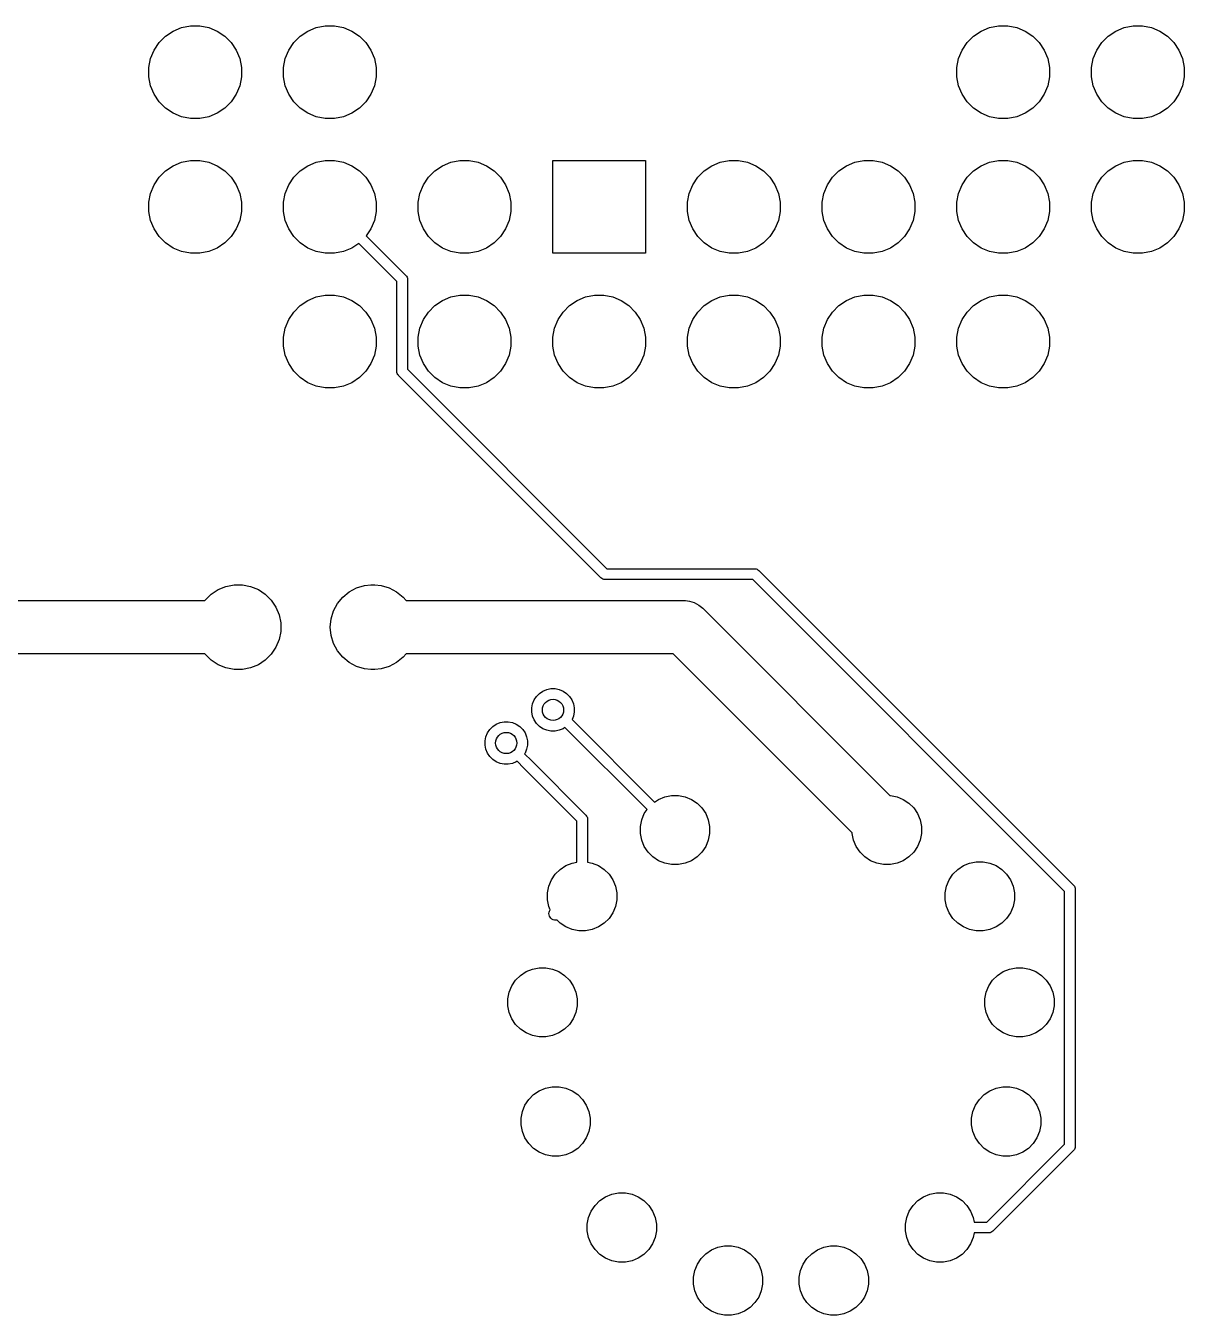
# Model space of a CAD drawing. Extents: x 69 to 174, y -100 to -50.
# Drawn here: x 152.13 to 173.98, y -100.4 to -76.09 of the extents above; entities that cross this region are included whole.
import ezdxf

# ---------------------------------------------------------------- set-up
doc = ezdxf.new("R2010")
doc.units = 0
doc.layers.add('BLACK', color=7, linetype='CONTINUOUS')

msp = doc.modelspace()

# ---------------------------------------------------------------- linework, layer by layer
at = {"layer": 'BLACK', "linetype": 'CONTINUOUS'}
for p, q in [((155.066, -76.1206), (155.235, -76.087)), ((155.235, -76.087), (155.407, -76.087)), ((155.407, -76.087), (155.576, -76.1206)), ((157.606, -76.1206), (157.775, -76.087)), ((157.775, -76.087), (157.947, -76.087)), ((157.947, -76.087), (158.116, -76.1206)), ((170.306, -76.1206), (170.475, -76.087)), ((170.475, -76.087), (170.647, -76.087)), ((170.647, -76.087), (170.816, -76.1206)), ((172.846, -76.1206), (173.015, -76.087)), ((173.015, -76.087), (173.187, -76.087)), ((173.187, -76.087), (173.356, -76.1206)), ((154.641, -76.4042), (154.763, -76.2823)), ((154.763, -76.2823), (154.907, -76.1866)), ((154.907, -76.1866), (155.066, -76.1206)), ((155.576, -76.1206), (155.735, -76.1866)), ((155.735, -76.1866), (155.879, -76.2823)), ((155.879, -76.2823), (156.001, -76.4042)), ((157.181, -76.4042), (157.303, -76.2823)), ((157.303, -76.2823), (157.447, -76.1866)), ((157.447, -76.1866), (157.606, -76.1206)), ((158.116, -76.1206), (158.275, -76.1866)), ((158.275, -76.1866), (158.419, -76.2823)), ((158.419, -76.2823), (158.541, -76.4042)), ((169.881, -76.4042), (170.003, -76.2823)), ((170.003, -76.2823), (170.147, -76.1866)), ((170.147, -76.1866), (170.306, -76.1206)), ((170.816, -76.1206), (170.975, -76.1866)), ((170.975, -76.1866), (171.119, -76.2823)), ((171.119, -76.2823), (171.241, -76.4042)), ((172.421, -76.4042), (172.543, -76.2823)), ((172.543, -76.2823), (172.687, -76.1866)), ((172.687, -76.1866), (172.846, -76.1206)), ((173.356, -76.1206), (173.515, -76.1866)), ((173.515, -76.1866), (173.659, -76.2823)), ((173.659, -76.2823), (173.781, -76.4042)), ((154.48, -76.7068), (154.546, -76.5475)), ((154.546, -76.5475), (154.641, -76.4042)), ((156.001, -76.4042), (156.096, -76.5475)), ((156.096, -76.5475), (156.162, -76.7068)), ((157.02, -76.7068), (157.086, -76.5475)), ((157.086, -76.5475), (157.181, -76.4042)), ((158.541, -76.4042), (158.636, -76.5475)), ((158.636, -76.5475), (158.702, -76.7068)), ((169.72, -76.7068), (169.786, -76.5475)), ((169.786, -76.5475), (169.881, -76.4042)), ((171.241, -76.4042), (171.336, -76.5475)), ((171.336, -76.5475), (171.402, -76.7068)), ((172.26, -76.7068), (172.326, -76.5475)), ((172.326, -76.5475), (172.421, -76.4042)), ((173.781, -76.4042), (173.876, -76.5475)), ((173.876, -76.5475), (173.942, -76.7068)), ((154.446, -76.8758), (154.48, -76.7068)), ((156.162, -76.7068), (156.196, -76.8758)), ((156.986, -76.8758), (157.02, -76.7068)), ((158.702, -76.7068), (158.736, -76.8758)), ((169.686, -76.8758), (169.72, -76.7068)), ((171.402, -76.7068), (171.436, -76.8758)), ((172.226, -76.8758), (172.26, -76.7068)), ((173.942, -76.7068), (173.976, -76.8758)), ((154.446, -77.0482), (154.446, -76.8758)), ((154.48, -77.2172), (154.446, -77.0482)), ((156.196, -77.0482), (156.162, -77.2172)), ((156.196, -76.8758), (156.196, -77.0482)), ((156.986, -77.0482), (156.986, -76.8758)), ((157.02, -77.2172), (156.986, -77.0482)), ((158.736, -77.0482), (158.702, -77.2172)), ((158.736, -76.8758), (158.736, -77.0482)), ((169.686, -77.0482), (169.686, -76.8758)), ((169.72, -77.2172), (169.686, -77.0482)), ((171.436, -77.0482), (171.402, -77.2172)), ((171.436, -76.8758), (171.436, -77.0482)), ((172.226, -77.0482), (172.226, -76.8758)), ((172.26, -77.2172), (172.226, -77.0482)), ((173.976, -77.0482), (173.942, -77.2172)), ((173.976, -76.8758), (173.976, -77.0482)), ((154.546, -77.3765), (154.48, -77.2172)), ((156.162, -77.2172), (156.096, -77.3765)), ((157.086, -77.3765), (157.02, -77.2172)), ((158.702, -77.2172), (158.636, -77.3765)), ((169.786, -77.3765), (169.72, -77.2172)), ((171.402, -77.2172), (171.336, -77.3765)), ((172.326, -77.3765), (172.26, -77.2172)), ((173.942, -77.2172), (173.876, -77.3765)), ((154.641, -77.5198), (154.546, -77.3765)), ((154.763, -77.6417), (154.641, -77.5198)), ((156.001, -77.5198), (155.879, -77.6417)), ((156.096, -77.3765), (156.001, -77.5198)), ((157.181, -77.5198), (157.086, -77.3765)), ((157.303, -77.6417), (157.181, -77.5198)), ((158.541, -77.5198), (158.419, -77.6417)), ((158.636, -77.3765), (158.541, -77.5198)), ((169.881, -77.5198), (169.786, -77.3765)), ((170.003, -77.6417), (169.881, -77.5198)), ((171.241, -77.5198), (171.119, -77.6417)), ((171.336, -77.3765), (171.241, -77.5198)), ((172.421, -77.5198), (172.326, -77.3765)), ((172.543, -77.6417), (172.421, -77.5198)), ((173.781, -77.5198), (173.659, -77.6417)), ((173.876, -77.3765), (173.781, -77.5198)), ((154.907, -77.7374), (154.763, -77.6417)), ((155.066, -77.8034), (154.907, -77.7374)), ((155.235, -77.837), (155.066, -77.8034)), ((155.576, -77.8034), (155.407, -77.837)), ((155.735, -77.7374), (155.576, -77.8034)), ((155.879, -77.6417), (155.735, -77.7374)), ((157.447, -77.7374), (157.303, -77.6417)), ((157.606, -77.8034), (157.447, -77.7374)), ((157.775, -77.837), (157.606, -77.8034)), ((158.116, -77.8034), (157.947, -77.837)), ((158.275, -77.7374), (158.116, -77.8034)), ((158.419, -77.6417), (158.275, -77.7374)), ((170.147, -77.7374), (170.003, -77.6417)), ((170.306, -77.8034), (170.147, -77.7374)), ((170.475, -77.837), (170.306, -77.8034)), ((170.816, -77.8034), (170.647, -77.837)), ((170.975, -77.7374), (170.816, -77.8034)), ((171.119, -77.6417), (170.975, -77.7374)), ((172.687, -77.7374), (172.543, -77.6417)), ((172.846, -77.8034), (172.687, -77.7374)), ((173.015, -77.837), (172.846, -77.8034)), ((173.356, -77.8034), (173.187, -77.837)), ((173.515, -77.7374), (173.356, -77.8034)), ((173.659, -77.6417), (173.515, -77.7374)), ((155.407, -77.837), (155.235, -77.837)), ((157.947, -77.837), (157.775, -77.837)), ((170.647, -77.837), (170.475, -77.837)), ((173.187, -77.837), (173.015, -77.837)), ((154.763, -78.8223), (154.907, -78.7266)), ((154.907, -78.7266), (155.066, -78.6606)), ((155.066, -78.6606), (155.235, -78.627)), ((155.235, -78.627), (155.407, -78.627)), ((155.407, -78.627), (155.576, -78.6606)), ((155.576, -78.6606), (155.735, -78.7266)), ((155.735, -78.7266), (155.879, -78.8223)), ((157.303, -78.8223), (157.447, -78.7266)), ((157.447, -78.7266), (157.606, -78.6606)), ((157.606, -78.6606), (157.775, -78.627)), ((157.775, -78.627), (157.947, -78.627)), ((157.947, -78.627), (158.116, -78.6606)), ((158.116, -78.6606), (158.275, -78.7266)), ((158.275, -78.7266), (158.419, -78.8223)), ((159.843, -78.8223), (159.987, -78.7266)), ((159.987, -78.7266), (160.146, -78.6606)), ((160.146, -78.6606), (160.315, -78.627)), ((160.315, -78.627), (160.487, -78.627)), ((160.487, -78.627), (160.656, -78.6606)), ((160.656, -78.6606), (160.815, -78.7266)), ((160.815, -78.7266), (160.959, -78.8223)), ((162.066, -80.377), (162.066, -78.627)), ((162.066, -78.627), (163.816, -78.627)), ((163.816, -78.627), (163.816, -80.377)), ((164.923, -78.8223), (165.067, -78.7266)), ((165.067, -78.7266), (165.226, -78.6606)), ((165.226, -78.6606), (165.395, -78.627)), ((165.395, -78.627), (165.567, -78.627)), ((165.567, -78.627), (165.736, -78.6606)), ((165.736, -78.6606), (165.895, -78.7266)), ((165.895, -78.7266), (166.039, -78.8223)), ((167.463, -78.8223), (167.607, -78.7266)), ((167.607, -78.7266), (167.766, -78.6606)), ((167.766, -78.6606), (167.935, -78.627)), ((167.935, -78.627), (168.107, -78.627)), ((168.107, -78.627), (168.276, -78.6606)), ((168.276, -78.6606), (168.435, -78.7266)), ((168.435, -78.7266), (168.579, -78.8223)), ((170.003, -78.8223), (170.147, -78.7266)), ((170.147, -78.7266), (170.306, -78.6606)), ((170.306, -78.6606), (170.475, -78.627)), ((170.475, -78.627), (170.647, -78.627)), ((170.647, -78.627), (170.816, -78.6606)), ((170.816, -78.6606), (170.975, -78.7266)), ((170.975, -78.7266), (171.119, -78.8223)), ((172.543, -78.8223), (172.687, -78.7266)), ((172.687, -78.7266), (172.846, -78.6606)), ((172.846, -78.6606), (173.015, -78.627)), ((173.015, -78.627), (173.187, -78.627)), ((173.187, -78.627), (173.356, -78.6606)), ((173.356, -78.6606), (173.515, -78.7266)), ((173.515, -78.7266), (173.659, -78.8223)), ((154.546, -79.0875), (154.641, -78.9442)), ((154.641, -78.9442), (154.763, -78.8223)), ((155.879, -78.8223), (156.001, -78.9442)), ((156.001, -78.9442), (156.096, -79.0875)), ((157.086, -79.0875), (157.181, -78.9442)), ((157.181, -78.9442), (157.303, -78.8223)), ((158.419, -78.8223), (158.541, -78.9442)), ((158.541, -78.9442), (158.636, -79.0875)), ((159.626, -79.0875), (159.721, -78.9442)), ((159.721, -78.9442), (159.843, -78.8223)), ((160.959, -78.8223), (161.081, -78.9442)), ((161.081, -78.9442), (161.176, -79.0875)), ((164.706, -79.0875), (164.801, -78.9442)), ((164.801, -78.9442), (164.923, -78.8223)), ((166.039, -78.8223), (166.161, -78.9442)), ((166.161, -78.9442), (166.256, -79.0875)), ((167.246, -79.0875), (167.341, -78.9442)), ((167.341, -78.9442), (167.463, -78.8223)), ((168.579, -78.8223), (168.701, -78.9442)), ((168.701, -78.9442), (168.796, -79.0875)), ((169.786, -79.0875), (169.881, -78.9442)), ((169.881, -78.9442), (170.003, -78.8223)), ((171.119, -78.8223), (171.241, -78.9442)), ((171.241, -78.9442), (171.336, -79.0875)), ((172.326, -79.0875), (172.421, -78.9442)), ((172.421, -78.9442), (172.543, -78.8223)), ((173.659, -78.8223), (173.781, -78.9442)), ((173.781, -78.9442), (173.876, -79.0875)), ((154.446, -79.4158), (154.48, -79.2468)), ((154.48, -79.2468), (154.546, -79.0875)), ((156.096, -79.0875), (156.162, -79.2468)), ((156.162, -79.2468), (156.196, -79.4158)), ((156.986, -79.4158), (157.02, -79.2468)), ((157.02, -79.2468), (157.086, -79.0875)), ((158.636, -79.0875), (158.702, -79.2468)), ((158.702, -79.2468), (158.736, -79.4158)), ((159.526, -79.4158), (159.56, -79.2468)), ((159.56, -79.2468), (159.626, -79.0875)), ((161.176, -79.0875), (161.242, -79.2468)), ((161.242, -79.2468), (161.276, -79.4158)), ((164.606, -79.4158), (164.64, -79.2468)), ((164.64, -79.2468), (164.706, -79.0875)), ((166.256, -79.0875), (166.322, -79.2468)), ((166.322, -79.2468), (166.356, -79.4158)), ((167.146, -79.4158), (167.18, -79.2468)), ((167.18, -79.2468), (167.246, -79.0875)), ((168.796, -79.0875), (168.862, -79.2468)), ((168.862, -79.2468), (168.896, -79.4158)), ((169.686, -79.4158), (169.72, -79.2468)), ((169.72, -79.2468), (169.786, -79.0875)), ((171.336, -79.0875), (171.402, -79.2468)), ((171.402, -79.2468), (171.436, -79.4158)), ((172.226, -79.4158), (172.26, -79.2468)), ((172.26, -79.2468), (172.326, -79.0875)), ((173.876, -79.0875), (173.942, -79.2468)), ((173.942, -79.2468), (173.976, -79.4158)), ((154.446, -79.5882), (154.446, -79.4158)), ((156.196, -79.4158), (156.196, -79.5882)), ((156.986, -79.5882), (156.986, -79.4158)), ((158.736, -79.4158), (158.736, -79.5882)), ((159.526, -79.5882), (159.526, -79.4158)), ((161.276, -79.4158), (161.276, -79.5882)), ((164.606, -79.5882), (164.606, -79.4158)), ((166.356, -79.4158), (166.356, -79.5882)), ((167.146, -79.5882), (167.146, -79.4158)), ((168.896, -79.4158), (168.896, -79.5882)), ((169.686, -79.5882), (169.686, -79.4158)), ((171.436, -79.4158), (171.436, -79.5882)), ((172.226, -79.5882), (172.226, -79.4158)), ((173.976, -79.4158), (173.976, -79.5882)), ((154.48, -79.7572), (154.446, -79.5882)), ((156.196, -79.5882), (156.162, -79.7572)), ((157.02, -79.7572), (156.986, -79.5882)), ((158.736, -79.5882), (158.702, -79.7572)), ((159.56, -79.7572), (159.526, -79.5882)), ((161.276, -79.5882), (161.242, -79.7572)), ((164.64, -79.7572), (164.606, -79.5882)), ((166.356, -79.5882), (166.322, -79.7572)), ((167.18, -79.7572), (167.146, -79.5882)), ((168.896, -79.5882), (168.862, -79.7572)), ((169.72, -79.7572), (169.686, -79.5882)), ((171.436, -79.5882), (171.402, -79.7572)), ((172.26, -79.7572), (172.226, -79.5882)), ((173.976, -79.5882), (173.942, -79.7572)), ((154.546, -79.9165), (154.48, -79.7572)), ((154.641, -80.0598), (154.546, -79.9165)), ((156.096, -79.9165), (156.001, -80.0598)), ((156.162, -79.7572), (156.096, -79.9165)), ((157.086, -79.9165), (157.02, -79.7572)), ((157.181, -80.0598), (157.086, -79.9165)), ((158.636, -79.9165), (158.548, -80.0481)), ((158.702, -79.7572), (158.636, -79.9165)), ((159.626, -79.9165), (159.56, -79.7572)), ((159.721, -80.0598), (159.626, -79.9165)), ((161.176, -79.9165), (161.081, -80.0598)), ((161.242, -79.7572), (161.176, -79.9165)), ((164.706, -79.9165), (164.64, -79.7572)), ((164.801, -80.0598), (164.706, -79.9165)), ((166.256, -79.9165), (166.161, -80.0598)), ((166.322, -79.7572), (166.256, -79.9165)), ((167.246, -79.9165), (167.18, -79.7572)), ((167.341, -80.0598), (167.246, -79.9165)), ((168.796, -79.9165), (168.701, -80.0598)), ((168.862, -79.7572), (168.796, -79.9165)), ((169.786, -79.9165), (169.72, -79.7572)), ((169.881, -80.0598), (169.786, -79.9165)), ((171.336, -79.9165), (171.241, -80.0598)), ((171.402, -79.7572), (171.336, -79.9165)), ((172.326, -79.9165), (172.26, -79.7572)), ((172.421, -80.0598), (172.326, -79.9165)), ((173.876, -79.9165), (173.781, -80.0598)), ((173.942, -79.7572), (173.876, -79.9165)), ((154.763, -80.1817), (154.641, -80.0598)), ((154.907, -80.2774), (154.763, -80.1817)), ((155.879, -80.1817), (155.735, -80.2774)), ((156.001, -80.0598), (155.879, -80.1817)), ((157.303, -80.1817), (157.181, -80.0598)), ((157.447, -80.2774), (157.303, -80.1817)), ((158.407, -80.1895), (158.275, -80.2774)), ((159.126, -80.9084), (158.407, -80.1895)), ((158.548, -80.0481), (159.293, -80.7928)), ((159.843, -80.1817), (159.721, -80.0598)), ((159.987, -80.2774), (159.843, -80.1817)), ((160.959, -80.1817), (160.815, -80.2774)), ((161.081, -80.0598), (160.959, -80.1817)), ((164.923, -80.1817), (164.801, -80.0598)), ((165.067, -80.2774), (164.923, -80.1817)), ((166.039, -80.1817), (165.895, -80.2774)), ((166.161, -80.0598), (166.039, -80.1817)), ((167.463, -80.1817), (167.341, -80.0598)), ((167.607, -80.2774), (167.463, -80.1817)), ((168.579, -80.1817), (168.435, -80.2774)), ((168.701, -80.0598), (168.579, -80.1817)), ((170.003, -80.1817), (169.881, -80.0598)), ((170.147, -80.2774), (170.003, -80.1817)), ((171.119, -80.1817), (170.975, -80.2774)), ((171.241, -80.0598), (171.119, -80.1817)), ((172.543, -80.1817), (172.421, -80.0598)), ((172.687, -80.2774), (172.543, -80.1817)), ((173.659, -80.1817), (173.515, -80.2774)), ((173.781, -80.0598), (173.659, -80.1817)), ((155.066, -80.3434), (154.907, -80.2774)), ((155.235, -80.377), (155.066, -80.3434)), ((155.407, -80.377), (155.235, -80.377)), ((155.576, -80.3434), (155.407, -80.377)), ((155.735, -80.2774), (155.576, -80.3434)), ((157.606, -80.3434), (157.447, -80.2774)), ((157.775, -80.377), (157.606, -80.3434)), ((157.947, -80.377), (157.775, -80.377)), ((158.116, -80.3434), (157.947, -80.377)), ((158.275, -80.2774), (158.116, -80.3434)), ((160.146, -80.3434), (159.987, -80.2774)), ((160.315, -80.377), (160.146, -80.3434)), ((160.487, -80.377), (160.315, -80.377)), ((160.656, -80.3434), (160.487, -80.377)), ((160.815, -80.2774), (160.656, -80.3434)), ((163.816, -80.377), (162.066, -80.377)), ((165.226, -80.3434), (165.067, -80.2774)), ((165.395, -80.377), (165.226, -80.3434)), ((165.567, -80.377), (165.395, -80.377)), ((165.736, -80.3434), (165.567, -80.377)), ((165.895, -80.2774), (165.736, -80.3434)), ((167.766, -80.3434), (167.607, -80.2774)), ((167.935, -80.377), (167.766, -80.3434)), ((168.107, -80.377), (167.935, -80.377)), ((168.276, -80.3434), (168.107, -80.377)), ((168.435, -80.2774), (168.276, -80.3434)), ((170.306, -80.3434), (170.147, -80.2774)), ((170.475, -80.377), (170.306, -80.3434)), ((170.647, -80.377), (170.475, -80.377)), ((170.816, -80.3434), (170.647, -80.377)), ((170.975, -80.2774), (170.816, -80.3434)), ((172.846, -80.3434), (172.687, -80.2774)), ((173.015, -80.377), (172.846, -80.3434)), ((173.187, -80.377), (173.015, -80.377)), ((173.356, -80.3434), (173.187, -80.377)), ((173.515, -80.2774), (173.356, -80.3434)), ((159.126, -82.6011), (159.126, -80.9084)), ((159.293, -80.7928), (159.297, -80.7959)), ((159.297, -80.7959), (159.31, -80.8112)), ((159.31, -80.8112), (159.319, -80.8285)), ((159.319, -80.8285), (159.325, -80.8474)), ((159.325, -80.8474), (159.326, -80.8621)), ((159.326, -80.8621), (159.326, -80.8621)), ((159.326, -80.8621), (159.326, -80.867)), ((159.326, -80.867), (159.326, -80.8719)), ((159.326, -80.8719), (159.326, -82.5646)), ((157.447, -81.2666), (157.606, -81.2006)), ((157.606, -81.2006), (157.775, -81.167)), ((157.775, -81.167), (157.947, -81.167)), ((157.947, -81.167), (158.116, -81.2006)), ((158.116, -81.2006), (158.275, -81.2666)), ((159.987, -81.2666), (160.146, -81.2006)), ((160.146, -81.2006), (160.315, -81.167)), ((160.315, -81.167), (160.487, -81.167)), ((160.487, -81.167), (160.656, -81.2006)), ((160.656, -81.2006), (160.815, -81.2666)), ((162.527, -81.2666), (162.686, -81.2006)), ((162.686, -81.2006), (162.855, -81.167)), ((162.855, -81.167), (163.027, -81.167)), ((163.027, -81.167), (163.196, -81.2006)), ((163.196, -81.2006), (163.355, -81.2666)), ((165.067, -81.2666), (165.226, -81.2006)), ((165.226, -81.2006), (165.395, -81.167)), ((165.395, -81.167), (165.567, -81.167)), ((165.567, -81.167), (165.736, -81.2006)), ((165.736, -81.2006), (165.895, -81.2666)), ((167.607, -81.2666), (167.766, -81.2006)), ((167.766, -81.2006), (167.935, -81.167)), ((167.935, -81.167), (168.107, -81.167)), ((168.107, -81.167), (168.276, -81.2006)), ((168.276, -81.2006), (168.435, -81.2666)), ((170.147, -81.2666), (170.306, -81.2006)), ((170.306, -81.2006), (170.475, -81.167)), ((170.475, -81.167), (170.647, -81.167)), ((170.647, -81.167), (170.816, -81.2006)), ((170.816, -81.2006), (170.975, -81.2666)), ((157.181, -81.4842), (157.303, -81.3623)), ((157.303, -81.3623), (157.447, -81.2666)), ((158.275, -81.2666), (158.419, -81.3623)), ((158.419, -81.3623), (158.541, -81.4842)), ((159.721, -81.4842), (159.843, -81.3623)), ((159.843, -81.3623), (159.987, -81.2666)), ((160.815, -81.2666), (160.959, -81.3623)), ((160.959, -81.3623), (161.081, -81.4842)), ((162.261, -81.4842), (162.383, -81.3623)), ((162.383, -81.3623), (162.527, -81.2666)), ((163.355, -81.2666), (163.499, -81.3623)), ((163.499, -81.3623), (163.621, -81.4842)), ((164.801, -81.4842), (164.923, -81.3623)), ((164.923, -81.3623), (165.067, -81.2666)), ((165.895, -81.2666), (166.039, -81.3623)), ((166.039, -81.3623), (166.161, -81.4842)), ((167.341, -81.4842), (167.463, -81.3623)), ((167.463, -81.3623), (167.607, -81.2666)), ((168.435, -81.2666), (168.579, -81.3623)), ((168.579, -81.3623), (168.701, -81.4842)), ((169.881, -81.4842), (170.003, -81.3623)), ((170.003, -81.3623), (170.147, -81.2666)), ((170.975, -81.2666), (171.119, -81.3623)), ((171.119, -81.3623), (171.241, -81.4842)), ((157.02, -81.7868), (157.086, -81.6275)), ((157.086, -81.6275), (157.181, -81.4842)), ((158.541, -81.4842), (158.636, -81.6275)), ((158.636, -81.6275), (158.702, -81.7868)), ((159.56, -81.7868), (159.626, -81.6275)), ((159.626, -81.6275), (159.721, -81.4842)), ((161.081, -81.4842), (161.176, -81.6275)), ((161.176, -81.6275), (161.242, -81.7868)), ((162.1, -81.7868), (162.166, -81.6275)), ((162.166, -81.6275), (162.261, -81.4842)), ((163.621, -81.4842), (163.716, -81.6275)), ((163.716, -81.6275), (163.782, -81.7868)), ((164.64, -81.7868), (164.706, -81.6275)), ((164.706, -81.6275), (164.801, -81.4842)), ((166.161, -81.4842), (166.256, -81.6275)), ((166.256, -81.6275), (166.322, -81.7868)), ((167.18, -81.7868), (167.246, -81.6275)), ((167.246, -81.6275), (167.341, -81.4842)), ((168.701, -81.4842), (168.796, -81.6275)), ((168.796, -81.6275), (168.862, -81.7868)), ((169.72, -81.7868), (169.786, -81.6275)), ((169.786, -81.6275), (169.881, -81.4842)), ((171.241, -81.4842), (171.336, -81.6275)), ((171.336, -81.6275), (171.402, -81.7868)), ((156.986, -81.9558), (157.02, -81.7868)), ((158.702, -81.7868), (158.736, -81.9558)), ((159.526, -81.9558), (159.56, -81.7868)), ((161.242, -81.7868), (161.276, -81.9558)), ((162.066, -81.9558), (162.1, -81.7868)), ((163.782, -81.7868), (163.816, -81.9558)), ((164.606, -81.9558), (164.64, -81.7868)), ((166.322, -81.7868), (166.356, -81.9558)), ((167.146, -81.9558), (167.18, -81.7868)), ((168.862, -81.7868), (168.896, -81.9558)), ((169.686, -81.9558), (169.72, -81.7868)), ((171.402, -81.7868), (171.436, -81.9558)), ((156.986, -82.1282), (156.986, -81.9558)), ((157.02, -82.2972), (156.986, -82.1282)), ((158.736, -82.1282), (158.702, -82.2972)), ((158.736, -81.9558), (158.736, -82.1282)), ((159.526, -82.1282), (159.526, -81.9558)), ((159.56, -82.2972), (159.526, -82.1282)), ((161.276, -82.1282), (161.242, -82.2972)), ((161.276, -81.9558), (161.276, -82.1282)), ((162.066, -82.1282), (162.066, -81.9558)), ((162.1, -82.2972), (162.066, -82.1282)), ((163.816, -82.1282), (163.782, -82.2972)), ((163.816, -81.9558), (163.816, -82.1282)), ((164.606, -82.1282), (164.606, -81.9558)), ((164.64, -82.2972), (164.606, -82.1282)), ((166.356, -82.1282), (166.322, -82.2972)), ((166.356, -81.9558), (166.356, -82.1282)), ((167.146, -82.1282), (167.146, -81.9558)), ((167.18, -82.2972), (167.146, -82.1282)), ((168.896, -82.1282), (168.862, -82.2972)), ((168.896, -81.9558), (168.896, -82.1282)), ((169.686, -82.1282), (169.686, -81.9558)), ((169.72, -82.2972), (169.686, -82.1282)), ((171.436, -82.1282), (171.402, -82.2972)), ((171.436, -81.9558), (171.436, -82.1282)), ((157.086, -82.4565), (157.02, -82.2972)), ((158.702, -82.2972), (158.636, -82.4565)), ((159.626, -82.4565), (159.56, -82.2972)), ((161.242, -82.2972), (161.176, -82.4565)), ((162.166, -82.4565), (162.1, -82.2972)), ((163.782, -82.2972), (163.716, -82.4565)), ((164.706, -82.4565), (164.64, -82.2972)), ((166.322, -82.2972), (166.256, -82.4565)), ((167.246, -82.4565), (167.18, -82.2972)), ((168.862, -82.2972), (168.796, -82.4565)), ((169.786, -82.4565), (169.72, -82.2972)), ((171.402, -82.2972), (171.336, -82.4565)), ((157.181, -82.5998), (157.086, -82.4565)), ((157.303, -82.7217), (157.181, -82.5998)), ((158.541, -82.5998), (158.419, -82.7217)), ((158.636, -82.4565), (158.541, -82.5998)), ((159.126, -82.606), (159.126, -82.6011)), ((159.127, -82.6256), (159.126, -82.606)), ((159.133, -82.6445), (159.127, -82.6256)), ((159.142, -82.6618), (159.133, -82.6445)), ((159.155, -82.6771), (159.142, -82.6618)), ((159.326, -82.5646), (163.088, -86.3268)), ((159.721, -82.5998), (159.626, -82.4565)), ((159.843, -82.7217), (159.721, -82.5998)), ((161.081, -82.5998), (160.959, -82.7217)), ((161.176, -82.4565), (161.081, -82.5998)), ((162.261, -82.5998), (162.166, -82.4565)), ((162.383, -82.7217), (162.261, -82.5998)), ((163.621, -82.5998), (163.499, -82.7217)), ((163.716, -82.4565), (163.621, -82.5998)), ((164.801, -82.5998), (164.706, -82.4565)), ((164.923, -82.7217), (164.801, -82.5998)), ((166.161, -82.5998), (166.039, -82.7217)), ((166.256, -82.4565), (166.161, -82.5998)), ((167.341, -82.5998), (167.246, -82.4565)), ((167.463, -82.7217), (167.341, -82.5998)), ((168.701, -82.5998), (168.579, -82.7217)), ((168.796, -82.4565), (168.701, -82.5998)), ((169.881, -82.5998), (169.786, -82.4565)), ((170.003, -82.7217), (169.881, -82.5998)), ((171.241, -82.5998), (171.119, -82.7217)), ((171.336, -82.4565), (171.241, -82.5998)), ((157.447, -82.8174), (157.303, -82.7217)), ((157.606, -82.8834), (157.447, -82.8174)), ((157.775, -82.917), (157.606, -82.8834)), ((158.116, -82.8834), (157.947, -82.917)), ((158.275, -82.8174), (158.116, -82.8834)), ((158.419, -82.7217), (158.275, -82.8174)), ((159.159, -82.6802), (159.155, -82.6771)), ((162.973, -86.494), (159.159, -82.6802)), ((159.987, -82.8174), (159.843, -82.7217)), ((160.146, -82.8834), (159.987, -82.8174)), ((160.315, -82.917), (160.146, -82.8834)), ((160.656, -82.8834), (160.487, -82.917)), ((160.815, -82.8174), (160.656, -82.8834)), ((160.959, -82.7217), (160.815, -82.8174)), ((162.527, -82.8174), (162.383, -82.7217)), ((162.686, -82.8834), (162.527, -82.8174)), ((162.855, -82.917), (162.686, -82.8834)), ((163.196, -82.8834), (163.027, -82.917)), ((163.355, -82.8174), (163.196, -82.8834)), ((163.499, -82.7217), (163.355, -82.8174)), ((165.067, -82.8174), (164.923, -82.7217)), ((165.226, -82.8834), (165.067, -82.8174)), ((165.395, -82.917), (165.226, -82.8834)), ((165.736, -82.8834), (165.567, -82.917)), ((165.895, -82.8174), (165.736, -82.8834)), ((166.039, -82.7217), (165.895, -82.8174)), ((167.607, -82.8174), (167.463, -82.7217)), ((167.766, -82.8834), (167.607, -82.8174)), ((167.935, -82.917), (167.766, -82.8834)), ((168.276, -82.8834), (168.107, -82.917)), ((168.435, -82.8174), (168.276, -82.8834)), ((168.579, -82.7217), (168.435, -82.8174)), ((170.147, -82.8174), (170.003, -82.7217)), ((170.306, -82.8834), (170.147, -82.8174)), ((170.475, -82.917), (170.306, -82.8834)), ((170.816, -82.8834), (170.647, -82.917)), ((170.975, -82.8174), (170.816, -82.8834)), ((171.119, -82.7217), (170.975, -82.8174)), ((157.947, -82.917), (157.775, -82.917)), ((160.487, -82.917), (160.315, -82.917)), ((163.027, -82.917), (162.855, -82.917)), ((165.567, -82.917), (165.395, -82.917)), ((168.107, -82.917), (167.935, -82.917)), ((170.647, -82.917), (170.475, -82.917)), ((162.976, -86.4978), (162.973, -86.494)), ((162.991, -86.5103), (162.976, -86.4978)), ((163.008, -86.5196), (162.991, -86.5103)), ((163.027, -86.5253), (163.008, -86.5196)), ((163.029, -86.5255), (163.027, -86.5253)), ((163.042, -86.5268), (163.029, -86.5255)), ((163.047, -86.5273), (163.042, -86.5268)), ((163.042, -86.5268), (163.042, -86.5268)), ((163.052, -86.5268), (163.047, -86.5273)), ((165.84, -86.5268), (163.052, -86.5268)), ((163.088, -86.3268), (165.876, -86.3268)), ((171.721, -92.4082), (165.84, -86.5268)), ((165.876, -86.3268), (165.881, -86.3263)), ((165.881, -86.3263), (165.886, -86.3268)), ((165.886, -86.3268), (165.886, -86.3268)), ((165.886, -86.3268), (165.901, -86.3282)), ((165.901, -86.3282), (165.92, -86.334)), ((165.92, -86.334), (165.937, -86.3432)), ((165.937, -86.3432), (165.952, -86.3557)), ((165.952, -86.3557), (165.955, -86.3596)), ((165.955, -86.3596), (171.888, -92.2926)), ((155.624, -86.8054), (155.755, -86.7178)), ((155.755, -86.7178), (155.9, -86.6575)), ((155.9, -86.6575), (156.055, -86.6268)), ((156.055, -86.6268), (156.213, -86.6268)), ((156.213, -86.6268), (156.367, -86.6575)), ((156.367, -86.6575), (156.513, -86.7178)), ((156.513, -86.7178), (156.644, -86.8054)), ((158.105, -86.8584), (158.227, -86.7584)), ((158.227, -86.7584), (158.366, -86.6841)), ((158.366, -86.6841), (158.517, -86.6384)), ((158.517, -86.6384), (158.635, -86.6268)), ((158.635, -86.6268), (158.713, -86.6268)), ((158.713, -86.6268), (158.831, -86.6384)), ((158.831, -86.6384), (158.981, -86.6841)), ((158.981, -86.6841), (159.12, -86.7584)), ((159.12, -86.7584), (159.242, -86.8584)), ((141.102, -86.9268), (155.506, -86.9268)), ((155.506, -86.9268), (155.512, -86.9168)), ((155.512, -86.9168), (155.624, -86.8054)), ((156.644, -86.8054), (156.755, -86.9168)), ((156.755, -86.9168), (156.843, -87.0479)), ((157.931, -87.1192), (158.005, -86.9802)), ((158.005, -86.9802), (158.105, -86.8584)), ((159.242, -86.8584), (159.298, -86.9268)), ((159.298, -86.9268), (164.519, -86.9268)), ((164.519, -86.9268), (164.544, -86.9244)), ((164.544, -86.9244), (164.568, -86.9268)), ((164.568, -86.9268), (164.642, -86.934)), ((164.642, -86.934), (164.736, -86.9626)), ((164.736, -86.9626), (164.823, -87.0091)), ((164.823, -87.0091), (164.899, -87.0715)), ((156.843, -87.0479), (156.903, -87.1934)), ((156.903, -87.1934), (156.934, -87.348)), ((157.87, -87.4268), (157.885, -87.27)), ((157.885, -87.27), (157.931, -87.1192)), ((164.899, -87.0715), (164.915, -87.0906)), ((164.915, -87.0906), (168.423, -90.5993)), ((156.934, -87.5056), (156.903, -87.6602)), ((156.934, -87.348), (156.934, -87.5056)), ((157.885, -87.5836), (157.87, -87.4268)), ((156.903, -87.6602), (156.843, -87.8057)), ((157.931, -87.7344), (157.885, -87.5836)), ((158.005, -87.8734), (157.931, -87.7344)), ((155.506, -87.9268), (140.92, -87.9268)), ((155.512, -87.9368), (155.506, -87.9268)), ((155.624, -88.0482), (155.512, -87.9368)), ((156.755, -87.9368), (156.644, -88.0482)), ((156.843, -87.8057), (156.755, -87.9368)), ((158.105, -87.9952), (158.005, -87.8734)), ((158.227, -88.0952), (158.105, -87.9952)), ((159.242, -87.9952), (159.12, -88.0952)), ((159.298, -87.9268), (159.242, -87.9952)), ((164.337, -87.9268), (159.298, -87.9268)), ((167.716, -91.3064), (164.337, -87.9268)), ((155.755, -88.1358), (155.624, -88.0482)), ((155.9, -88.1961), (155.755, -88.1358)), ((156.055, -88.2268), (155.9, -88.1961)), ((156.213, -88.2268), (156.055, -88.2268)), ((156.367, -88.1961), (156.213, -88.2268)), ((156.513, -88.1358), (156.367, -88.1961)), ((156.644, -88.0482), (156.513, -88.1358)), ((158.366, -88.1695), (158.227, -88.0952)), ((158.517, -88.2152), (158.366, -88.1695)), ((158.635, -88.2268), (158.517, -88.2152)), ((158.713, -88.2268), (158.635, -88.2268)), ((158.831, -88.2152), (158.713, -88.2268)), ((158.981, -88.1695), (158.831, -88.2152)), ((159.12, -88.0952), (158.981, -88.1695)), ((161.716, -88.797), (161.76, -88.7315)), ((161.76, -88.7315), (161.816, -88.6758)), ((161.816, -88.6758), (161.881, -88.632)), ((161.881, -88.632), (161.954, -88.6019)), ((161.954, -88.6019), (162.031, -88.5865)), ((162.031, -88.5865), (162.11, -88.5865)), ((162.11, -88.5865), (162.188, -88.6019)), ((162.188, -88.6019), (162.26, -88.632)), ((162.26, -88.632), (162.326, -88.6758)), ((162.326, -88.6758), (162.382, -88.7315)), ((162.382, -88.7315), (162.425, -88.797)), ((161.671, -88.9471), (161.686, -88.8698)), ((161.671, -89.0259), (161.671, -88.9471)), ((161.686, -88.8698), (161.716, -88.797)), ((162.425, -88.797), (162.456, -88.8698)), ((162.456, -88.8698), (162.471, -88.9471)), ((162.471, -88.9471), (162.471, -89.0259)), ((160.999, -89.2567), (161.072, -89.2266)), ((161.072, -89.2266), (161.149, -89.2112)), ((161.149, -89.2112), (161.228, -89.2112)), ((161.228, -89.2112), (161.305, -89.2266)), ((161.305, -89.2266), (161.378, -89.2567)), ((161.686, -89.1032), (161.671, -89.0259)), ((161.716, -89.176), (161.686, -89.1032)), ((161.76, -89.2415), (161.716, -89.176)), ((162.456, -89.1032), (162.429, -89.1682)), ((162.429, -89.1682), (163.985, -90.7248)), ((162.471, -89.0259), (162.456, -89.1032)), ((160.804, -89.4945), (160.834, -89.4217)), ((160.834, -89.4217), (160.878, -89.3562)), ((160.878, -89.3562), (160.933, -89.3005)), ((160.933, -89.3005), (160.999, -89.2567)), ((161.378, -89.2567), (161.443, -89.3005)), ((161.443, -89.3005), (161.499, -89.3562)), ((161.499, -89.3562), (161.543, -89.4217)), ((161.543, -89.4217), (161.573, -89.4945)), ((161.816, -89.2972), (161.76, -89.2415)), ((161.881, -89.341), (161.816, -89.2972)), ((161.954, -89.3711), (161.881, -89.341)), ((162.031, -89.3865), (161.954, -89.3711)), ((162.11, -89.3865), (162.031, -89.3865)), ((162.188, -89.3711), (162.11, -89.3865)), ((162.26, -89.341), (162.188, -89.3711)), ((162.295, -89.3177), (162.26, -89.341)), ((163.844, -90.8662), (162.295, -89.3177)), ((160.788, -89.5718), (160.804, -89.4945)), ((160.788, -89.6506), (160.788, -89.5718)), ((160.804, -89.7279), (160.788, -89.6506)), ((161.573, -89.4945), (161.588, -89.5718)), ((161.588, -89.6506), (161.573, -89.7279)), ((161.588, -89.5718), (161.588, -89.6506)), ((160.834, -89.8007), (160.804, -89.7279)), ((160.878, -89.8662), (160.834, -89.8007)), ((160.933, -89.9219), (160.878, -89.8662)), ((160.999, -89.9657), (160.933, -89.9219)), ((161.392, -89.9562), (161.378, -89.9657)), ((161.521, -90.0854), (161.392, -89.9562)), ((161.543, -89.8007), (161.533, -89.8148)), ((161.533, -89.8148), (161.663, -89.944)), ((161.573, -89.7279), (161.543, -89.8007)), ((161.663, -89.944), (161.663, -89.944)), ((161.663, -89.944), (162.688, -90.9696)), ((161.072, -89.9958), (160.999, -89.9657)), ((161.149, -90.0112), (161.072, -89.9958)), ((161.228, -90.0112), (161.149, -90.0112)), ((161.305, -89.9958), (161.228, -90.0112)), ((161.378, -89.9657), (161.305, -89.9958)), ((162.521, -91.0852), (161.521, -90.0854)), ((161.521, -90.0854), (161.521, -90.0854)), ((163.985, -90.7248), (164.062, -90.6736)), ((164.062, -90.6736), (164.181, -90.6243)), ((164.181, -90.6243), (164.307, -90.5993)), ((164.307, -90.5993), (164.435, -90.5993)), ((164.435, -90.5993), (164.561, -90.6243)), ((164.561, -90.6243), (164.68, -90.6736)), ((164.68, -90.6736), (164.787, -90.745)), ((168.423, -90.5993), (168.433, -90.5993)), ((168.433, -90.5993), (168.559, -90.6243)), ((168.559, -90.6243), (168.678, -90.6736)), ((168.678, -90.6736), (168.785, -90.745)), ((163.793, -90.9428), (163.844, -90.8662)), ((164.787, -90.745), (164.878, -90.8359)), ((164.878, -90.8359), (164.95, -90.9428)), ((168.785, -90.745), (168.876, -90.8359)), ((168.876, -90.8359), (168.947, -90.9428)), ((162.521, -91.856), (162.521, -91.0852)), ((162.688, -90.9696), (162.692, -90.9727)), ((162.692, -90.9727), (162.705, -90.9879)), ((162.705, -90.9879), (162.714, -91.0053)), ((162.714, -91.0053), (162.72, -91.0242)), ((162.72, -91.0242), (162.721, -91.0389)), ((162.721, -91.0389), (162.721, -91.0389)), ((162.721, -91.0389), (162.721, -91.0438)), ((162.721, -91.0438), (162.721, -91.0487)), ((162.721, -91.0487), (162.721, -91.856)), ((163.718, -91.1877), (163.743, -91.0616)), ((163.743, -91.0616), (163.793, -90.9428)), ((164.95, -90.9428), (164.999, -91.0616)), ((164.999, -91.0616), (165.024, -91.1877)), ((168.947, -90.9428), (168.997, -91.0616)), ((168.997, -91.0616), (169.022, -91.1877)), ((163.718, -91.3163), (163.718, -91.1877)), ((163.743, -91.4424), (163.718, -91.3163)), ((165.024, -91.3163), (164.999, -91.4424)), ((165.024, -91.1877), (165.024, -91.3163)), ((167.716, -91.3163), (167.716, -91.3064)), ((167.741, -91.4424), (167.716, -91.3163)), ((169.022, -91.3163), (168.997, -91.4424)), ((169.022, -91.1877), (169.022, -91.3163)), ((163.793, -91.5612), (163.743, -91.4424)), ((163.864, -91.6682), (163.793, -91.5612)), ((164.95, -91.5612), (164.878, -91.6682)), ((164.999, -91.4424), (164.95, -91.5612)), ((167.79, -91.5612), (167.741, -91.4424)), ((167.862, -91.6682), (167.79, -91.5612)), ((168.947, -91.5612), (168.876, -91.6682)), ((168.997, -91.4424), (168.947, -91.5612)), ((162.312, -91.9232), (162.431, -91.874)), ((162.431, -91.874), (162.521, -91.856)), ((162.721, -91.856), (162.811, -91.874)), ((162.811, -91.874), (162.93, -91.9232)), ((163.955, -91.7591), (163.864, -91.6682)), ((164.062, -91.8305), (163.955, -91.7591)), ((164.181, -91.8797), (164.062, -91.8305)), ((164.307, -91.9048), (164.181, -91.8797)), ((164.435, -91.9048), (164.307, -91.9048)), ((164.561, -91.8797), (164.435, -91.9048)), ((164.68, -91.8305), (164.561, -91.8797)), ((164.787, -91.7591), (164.68, -91.8305)), ((164.878, -91.6682), (164.787, -91.7591)), ((167.953, -91.7591), (167.862, -91.6682)), ((168.06, -91.8305), (167.953, -91.7591)), ((168.179, -91.8797), (168.06, -91.8305)), ((168.305, -91.9048), (168.179, -91.8797)), ((168.433, -91.9048), (168.305, -91.9048)), ((168.559, -91.8797), (168.433, -91.9048)), ((168.678, -91.8305), (168.559, -91.8797)), ((168.785, -91.7591), (168.678, -91.8305)), ((168.876, -91.6682), (168.785, -91.7591)), ((169.81, -91.9232), (169.929, -91.874)), ((169.929, -91.874), (170.055, -91.8489)), ((170.055, -91.8489), (170.183, -91.8489)), ((170.183, -91.8489), (170.309, -91.874)), ((170.309, -91.874), (170.428, -91.9232)), ((162.042, -92.1925), (162.114, -92.0856)), ((162.114, -92.0856), (162.205, -91.9947)), ((162.205, -91.9947), (162.312, -91.9232)), ((162.93, -91.9232), (163.037, -91.9947)), ((163.037, -91.9947), (163.128, -92.0856)), ((163.128, -92.0856), (163.199, -92.1925)), ((169.541, -92.1925), (169.612, -92.0856)), ((169.612, -92.0856), (169.703, -91.9947)), ((169.703, -91.9947), (169.81, -91.9232)), ((170.428, -91.9232), (170.535, -91.9947)), ((170.535, -91.9947), (170.626, -92.0856)), ((170.626, -92.0856), (170.698, -92.1925)), ((161.968, -92.4374), (161.993, -92.3113)), ((161.993, -92.3113), (162.042, -92.1925)), ((163.199, -92.1925), (163.249, -92.3113)), ((163.249, -92.3113), (163.274, -92.4374)), ((169.466, -92.4374), (169.491, -92.3113)), ((169.491, -92.3113), (169.541, -92.1925)), ((170.698, -92.1925), (170.747, -92.3113)), ((170.747, -92.3113), (170.772, -92.4374)), ((171.888, -92.2926), (171.892, -92.2957)), ((171.892, -92.2957), (171.905, -92.311)), ((171.905, -92.311), (171.914, -92.3283)), ((171.914, -92.3283), (171.92, -92.3472)), ((171.92, -92.3472), (171.921, -92.3619)), ((171.921, -92.3619), (171.921, -92.3619)), ((171.921, -92.3619), (171.922, -92.3668)), ((171.922, -92.3668), (171.921, -92.3717)), ((171.921, -92.3717), (171.921, -97.2145)), ((161.968, -92.566), (161.968, -92.4374)), ((161.993, -92.6921), (161.968, -92.566)), ((163.274, -92.566), (163.249, -92.6921)), ((163.274, -92.4374), (163.274, -92.566)), ((169.466, -92.566), (169.466, -92.4374)), ((169.491, -92.6921), (169.466, -92.566)), ((170.772, -92.566), (170.747, -92.6921)), ((170.772, -92.4374), (170.772, -92.566)), ((171.721, -97.1779), (171.721, -92.4082)), ((162.019, -92.7547), (161.993, -92.6921)), ((161.995, -92.8282), (161.997, -92.8037)), ((161.997, -92.8527), (161.995, -92.8282)), ((161.997, -92.8037), (162.005, -92.7802)), ((162.005, -92.8763), (161.997, -92.8527)), ((162.005, -92.7802), (162.016, -92.7584)), ((162.016, -92.898), (162.005, -92.8763)), ((162.016, -92.7584), (162.019, -92.7547)), ((163.199, -92.8109), (163.128, -92.9178)), ((163.249, -92.6921), (163.199, -92.8109)), ((169.541, -92.8109), (169.491, -92.6921)), ((169.612, -92.9178), (169.541, -92.8109)), ((170.698, -92.8109), (170.626, -92.9178)), ((170.747, -92.6921), (170.698, -92.8109)), ((162.032, -92.917), (162.016, -92.898)), ((162.051, -92.9327), (162.032, -92.917)), ((162.073, -92.9443), (162.051, -92.9327)), ((162.096, -92.9514), (162.073, -92.9443)), ((162.121, -92.9538), (162.096, -92.9514)), ((162.145, -92.9514), (162.121, -92.9538)), ((162.147, -92.9509), (162.145, -92.9514)), ((162.205, -93.0088), (162.147, -92.9509)), ((162.312, -93.0802), (162.205, -93.0088)), ((162.431, -93.1294), (162.312, -93.0802)), ((162.93, -93.0802), (162.811, -93.1294)), ((163.037, -93.0088), (162.93, -93.0802)), ((163.128, -92.9178), (163.037, -93.0088)), ((169.703, -93.0088), (169.612, -92.9178)), ((169.81, -93.0802), (169.703, -93.0088)), ((169.929, -93.1294), (169.81, -93.0802)), ((170.428, -93.0802), (170.309, -93.1294)), ((170.535, -93.0088), (170.428, -93.0802)), ((170.626, -92.9178), (170.535, -93.0088)), ((162.557, -93.1545), (162.431, -93.1294)), ((162.685, -93.1545), (162.557, -93.1545)), ((162.811, -93.1294), (162.685, -93.1545)), ((170.055, -93.1545), (169.929, -93.1294)), ((170.183, -93.1545), (170.055, -93.1545)), ((170.309, -93.1294), (170.183, -93.1545)), ((161.681, -93.873), (161.807, -93.8479)), ((161.807, -93.8479), (161.936, -93.8479)), ((161.936, -93.8479), (162.062, -93.873)), ((170.678, -93.873), (170.804, -93.8479)), ((170.804, -93.8479), (170.933, -93.8479)), ((170.933, -93.8479), (171.059, -93.873)), ((161.293, -94.1915), (161.365, -94.0846)), ((161.365, -94.0846), (161.456, -93.9937)), ((161.456, -93.9937), (161.562, -93.9222)), ((161.562, -93.9222), (161.681, -93.873)), ((162.062, -93.873), (162.181, -93.9222)), ((162.181, -93.9222), (162.288, -93.9937)), ((162.288, -93.9937), (162.379, -94.0846)), ((162.379, -94.0846), (162.45, -94.1915)), ((170.29, -94.1915), (170.361, -94.0846)), ((170.361, -94.0846), (170.452, -93.9937)), ((170.452, -93.9937), (170.559, -93.9222)), ((170.559, -93.9222), (170.678, -93.873)), ((171.059, -93.873), (171.178, -93.9222)), ((171.178, -93.9222), (171.284, -93.9937)), ((171.284, -93.9937), (171.375, -94.0846)), ((171.375, -94.0846), (171.447, -94.1915)), ((161.219, -94.4364), (161.244, -94.3103)), ((161.244, -94.3103), (161.293, -94.1915)), ((162.45, -94.1915), (162.499, -94.3103)), ((162.499, -94.3103), (162.524, -94.4364)), ((170.216, -94.4364), (170.241, -94.3103)), ((170.241, -94.3103), (170.29, -94.1915)), ((171.447, -94.1915), (171.496, -94.3103)), ((171.496, -94.3103), (171.521, -94.4364)), ((161.219, -94.565), (161.219, -94.4364)), ((161.244, -94.6911), (161.219, -94.565)), ((162.524, -94.565), (162.499, -94.6911)), ((162.524, -94.4364), (162.524, -94.565)), ((170.216, -94.565), (170.216, -94.4364)), ((170.241, -94.6911), (170.216, -94.565)), ((171.521, -94.565), (171.496, -94.6911)), ((171.521, -94.4364), (171.521, -94.565)), ((161.293, -94.8099), (161.244, -94.6911)), ((161.365, -94.9168), (161.293, -94.8099)), ((162.45, -94.8099), (162.379, -94.9168)), ((162.499, -94.6911), (162.45, -94.8099)), ((170.29, -94.8099), (170.241, -94.6911)), ((170.361, -94.9168), (170.29, -94.8099)), ((171.447, -94.8099), (171.375, -94.9168)), ((171.496, -94.6911), (171.447, -94.8099)), ((161.456, -95.0077), (161.365, -94.9168)), ((161.562, -95.0792), (161.456, -95.0077)), ((162.288, -95.0077), (162.181, -95.0792)), ((162.379, -94.9168), (162.288, -95.0077)), ((170.452, -95.0077), (170.361, -94.9168)), ((170.559, -95.0792), (170.452, -95.0077)), ((171.284, -95.0077), (171.178, -95.0792)), ((171.375, -94.9168), (171.284, -95.0077)), ((161.681, -95.1284), (161.562, -95.0792)), ((161.807, -95.1535), (161.681, -95.1284)), ((161.936, -95.1535), (161.807, -95.1535)), ((162.062, -95.1284), (161.936, -95.1535)), ((162.181, -95.0792), (162.062, -95.1284)), ((170.678, -95.1284), (170.559, -95.0792)), ((170.804, -95.1535), (170.678, -95.1284)), ((170.933, -95.1535), (170.804, -95.1535)), ((171.059, -95.1284), (170.933, -95.1535)), ((171.178, -95.0792), (171.059, -95.1284)), ((161.614, -96.3325), (161.704, -96.2416)), ((161.704, -96.2416), (161.811, -96.1701)), ((161.811, -96.1701), (161.93, -96.1209)), ((161.93, -96.1209), (162.056, -96.0958)), ((162.056, -96.0958), (162.185, -96.0958)), ((162.185, -96.0958), (162.311, -96.1209)), ((162.311, -96.1209), (162.43, -96.1701)), ((162.43, -96.1701), (162.537, -96.2416)), ((162.537, -96.2416), (162.628, -96.3325)), ((170.112, -96.3325), (170.203, -96.2416)), ((170.203, -96.2416), (170.31, -96.1701)), ((170.31, -96.1701), (170.429, -96.1209)), ((170.429, -96.1209), (170.555, -96.0958)), ((170.555, -96.0958), (170.684, -96.0958)), ((170.684, -96.0958), (170.81, -96.1209)), ((170.81, -96.1209), (170.929, -96.1701)), ((170.929, -96.1701), (171.036, -96.2416)), ((171.036, -96.2416), (171.126, -96.3325)), ((161.493, -96.5582), (161.542, -96.4394)), ((161.542, -96.4394), (161.614, -96.3325)), ((162.628, -96.3325), (162.699, -96.4394)), ((162.699, -96.4394), (162.748, -96.5582)), ((169.992, -96.5582), (170.041, -96.4394)), ((170.041, -96.4394), (170.112, -96.3325)), ((171.126, -96.3325), (171.198, -96.4394)), ((171.198, -96.4394), (171.247, -96.5582)), ((161.468, -96.6843), (161.493, -96.5582)), ((161.468, -96.8129), (161.468, -96.6843)), ((162.748, -96.5582), (162.773, -96.6843)), ((162.773, -96.6843), (162.773, -96.8129)), ((169.967, -96.6843), (169.992, -96.5582)), ((169.967, -96.8129), (169.967, -96.6843)), ((171.247, -96.5582), (171.272, -96.6843)), ((171.272, -96.6843), (171.272, -96.8129)), ((161.493, -96.939), (161.468, -96.8129)), ((161.542, -97.0578), (161.493, -96.939)), ((162.748, -96.939), (162.699, -97.0578)), ((162.773, -96.8129), (162.748, -96.939)), ((169.992, -96.939), (169.967, -96.8129)), ((170.041, -97.0578), (169.992, -96.939)), ((171.247, -96.939), (171.198, -97.0578)), ((171.272, -96.8129), (171.247, -96.939)), ((161.614, -97.1647), (161.542, -97.0578)), ((161.704, -97.2556), (161.614, -97.1647)), ((161.811, -97.3271), (161.704, -97.2556)), ((162.537, -97.2556), (162.43, -97.3271)), ((162.628, -97.1647), (162.537, -97.2556)), ((162.699, -97.0578), (162.628, -97.1647)), ((170.112, -97.1647), (170.041, -97.0578)), ((170.203, -97.2556), (170.112, -97.1647)), ((170.31, -97.3271), (170.203, -97.2556)), ((170.251, -98.6476), (171.721, -97.1779)), ((171.036, -97.2556), (170.929, -97.3271)), ((171.126, -97.1647), (171.036, -97.2556)), ((171.198, -97.0578), (171.126, -97.1647)), ((171.92, -97.239), (171.914, -97.2578)), ((171.921, -97.2243), (171.92, -97.2372)), ((171.92, -97.2372), (171.92, -97.239)), ((171.921, -97.2145), (171.922, -97.2194)), ((171.922, -97.2194), (171.921, -97.2243)), ((171.921, -97.2243), (171.921, -97.2243)), ((161.93, -97.3763), (161.811, -97.3271)), ((162.056, -97.4014), (161.93, -97.3763)), ((162.185, -97.4014), (162.056, -97.4014)), ((162.311, -97.3763), (162.185, -97.4014)), ((162.43, -97.3271), (162.311, -97.3763)), ((170.429, -97.3763), (170.31, -97.3271)), ((171.888, -97.2935), (170.367, -98.8148)), ((170.555, -97.4014), (170.429, -97.3763)), ((170.684, -97.4014), (170.555, -97.4014)), ((170.81, -97.3763), (170.684, -97.4014)), ((170.929, -97.3271), (170.81, -97.3763)), ((171.892, -97.2904), (171.888, -97.2935)), ((171.905, -97.2752), (171.892, -97.2904)), ((171.914, -97.2578), (171.905, -97.2752)), ((162.954, -98.2405), (163.061, -98.1691)), ((163.061, -98.1691), (163.18, -98.1199)), ((163.18, -98.1199), (163.306, -98.0948)), ((163.306, -98.0948), (163.435, -98.0948)), ((163.435, -98.0948), (163.561, -98.1199)), ((163.561, -98.1199), (163.679, -98.1691)), ((163.679, -98.1691), (163.786, -98.2405)), ((168.954, -98.2405), (169.061, -98.1691)), ((169.061, -98.1691), (169.179, -98.1199)), ((169.179, -98.1199), (169.305, -98.0948)), ((169.305, -98.0948), (169.434, -98.0948)), ((169.434, -98.0948), (169.56, -98.1199)), ((169.56, -98.1199), (169.679, -98.1691)), ((169.679, -98.1691), (169.786, -98.2405)), ((162.743, -98.5572), (162.792, -98.4384)), ((162.792, -98.4384), (162.863, -98.3315)), ((162.863, -98.3315), (162.954, -98.2405)), ((163.786, -98.2405), (163.877, -98.3315)), ((163.877, -98.3315), (163.949, -98.4384)), ((163.949, -98.4384), (163.998, -98.5572)), ((168.742, -98.5572), (168.791, -98.4384)), ((168.791, -98.4384), (168.863, -98.3315)), ((168.863, -98.3315), (168.954, -98.2405)), ((169.786, -98.2405), (169.877, -98.3315)), ((169.877, -98.3315), (169.948, -98.4384)), ((169.948, -98.4384), (169.997, -98.5572)), ((162.717, -98.6833), (162.743, -98.5572)), ((162.717, -98.8119), (162.717, -98.6833)), ((163.998, -98.5572), (164.023, -98.6833)), ((164.023, -98.6833), (164.023, -98.8119)), ((168.717, -98.6833), (168.742, -98.5572)), ((168.717, -98.8119), (168.717, -98.6833)), ((169.997, -98.5572), (170.015, -98.6476)), ((170.015, -98.6476), (170.251, -98.6476)), ((162.743, -98.938), (162.717, -98.8119)), ((162.792, -99.0568), (162.743, -98.938)), ((163.998, -98.938), (163.949, -99.0568)), ((164.023, -98.8119), (163.998, -98.938)), ((168.742, -98.938), (168.717, -98.8119)), ((168.791, -99.0568), (168.742, -98.938)), ((169.997, -98.938), (169.948, -99.0568)), ((170.015, -98.8476), (169.997, -98.938)), ((170.288, -98.8476), (170.015, -98.8476)), ((170.293, -98.8481), (170.288, -98.8476)), ((170.298, -98.8476), (170.293, -98.8481)), ((170.313, -98.8461), (170.298, -98.8476)), ((170.298, -98.8476), (170.298, -98.8476)), ((170.331, -98.8404), (170.313, -98.8461)), ((170.349, -98.8311), (170.331, -98.8404)), ((170.364, -98.8186), (170.349, -98.8311)), ((170.367, -98.8148), (170.364, -98.8186)), ((162.863, -99.1637), (162.792, -99.0568)), ((162.954, -99.2546), (162.863, -99.1637)), ((163.877, -99.1637), (163.786, -99.2546)), ((163.949, -99.0568), (163.877, -99.1637)), ((164.956, -99.2413), (165.063, -99.1699)), ((165.063, -99.1699), (165.181, -99.1206)), ((165.181, -99.1206), (165.307, -99.0956)), ((165.307, -99.0956), (165.436, -99.0956)), ((165.436, -99.0956), (165.562, -99.1206)), ((165.562, -99.1206), (165.681, -99.1699)), ((165.681, -99.1699), (165.788, -99.2413)), ((166.952, -99.2413), (167.059, -99.1699)), ((167.059, -99.1699), (167.178, -99.1206)), ((167.178, -99.1206), (167.304, -99.0956)), ((167.304, -99.0956), (167.433, -99.0956)), ((167.433, -99.0956), (167.559, -99.1206)), ((167.559, -99.1206), (167.677, -99.1699)), ((167.677, -99.1699), (167.784, -99.2413)), ((168.863, -99.1637), (168.791, -99.0568)), ((168.954, -99.2546), (168.863, -99.1637)), ((169.877, -99.1637), (169.786, -99.2546)), ((169.948, -99.0568), (169.877, -99.1637)), ((163.061, -99.3261), (162.954, -99.2546)), ((163.18, -99.3753), (163.061, -99.3261)), ((163.306, -99.4004), (163.18, -99.3753)), ((163.435, -99.4004), (163.306, -99.4004)), ((163.561, -99.3753), (163.435, -99.4004)), ((163.679, -99.3261), (163.561, -99.3753)), ((163.786, -99.2546), (163.679, -99.3261)), ((164.744, -99.5579), (164.793, -99.4391)), ((164.793, -99.4391), (164.865, -99.3322)), ((164.865, -99.3322), (164.956, -99.2413)), ((165.788, -99.2413), (165.879, -99.3322)), ((165.879, -99.3322), (165.95, -99.4391)), ((165.95, -99.4391), (165.999, -99.5579)), ((166.741, -99.5579), (166.79, -99.4391)), ((166.79, -99.4391), (166.861, -99.3322)), ((166.861, -99.3322), (166.952, -99.2413)), ((167.784, -99.2413), (167.875, -99.3322)), ((167.875, -99.3322), (167.947, -99.4391)), ((167.947, -99.4391), (167.996, -99.5579)), ((169.061, -99.3261), (168.954, -99.2546)), ((169.179, -99.3753), (169.061, -99.3261)), ((169.305, -99.4004), (169.179, -99.3753)), ((169.434, -99.4004), (169.305, -99.4004)), ((169.56, -99.3753), (169.434, -99.4004)), ((169.679, -99.3261), (169.56, -99.3753)), ((169.786, -99.2546), (169.679, -99.3261)), ((164.719, -99.684), (164.744, -99.5579)), ((164.719, -99.8126), (164.719, -99.684)), ((165.999, -99.5579), (166.025, -99.684)), ((166.025, -99.684), (166.025, -99.8126)), ((166.715, -99.684), (166.741, -99.5579)), ((166.715, -99.8126), (166.715, -99.684)), ((167.996, -99.5579), (168.021, -99.684)), ((168.021, -99.684), (168.021, -99.8126)), ((164.744, -99.9387), (164.719, -99.8126)), ((166.025, -99.8126), (165.999, -99.9387)), ((166.741, -99.9387), (166.715, -99.8126)), ((168.021, -99.8126), (167.996, -99.9387)), ((164.793, -100.058), (164.744, -99.9387)), ((164.865, -100.164), (164.793, -100.058)), ((164.956, -100.255), (164.865, -100.164)), ((165.879, -100.164), (165.788, -100.255)), ((165.95, -100.058), (165.879, -100.164)), ((165.999, -99.9387), (165.95, -100.058)), ((166.79, -100.058), (166.741, -99.9387)), ((166.861, -100.164), (166.79, -100.058)), ((166.952, -100.255), (166.861, -100.164)), ((167.875, -100.164), (167.784, -100.255)), ((167.947, -100.058), (167.875, -100.164)), ((167.996, -99.9387), (167.947, -100.058)), ((165.063, -100.327), (164.956, -100.255)), ((165.181, -100.376), (165.063, -100.327)), ((165.307, -100.401), (165.181, -100.376)), ((165.436, -100.401), (165.307, -100.401)), ((165.562, -100.376), (165.436, -100.401)), ((165.681, -100.327), (165.562, -100.376)), ((165.788, -100.255), (165.681, -100.327)), ((167.059, -100.327), (166.952, -100.255)), ((167.178, -100.376), (167.059, -100.327)), ((167.304, -100.401), (167.178, -100.376)), ((167.433, -100.401), (167.304, -100.401)), ((167.559, -100.376), (167.433, -100.401)), ((167.677, -100.327), (167.559, -100.376)), ((167.784, -100.255), (167.677, -100.327))]:
    msp.add_line(p, q, dxfattribs=at)
at = {"layer": 'BLACK'}
for centre in [(162.071, -88.9865), (161.188, -89.6112)]:
    msp.add_circle(centre, 0.2, dxfattribs=at)

doc.saveas('drawing.dxf')
